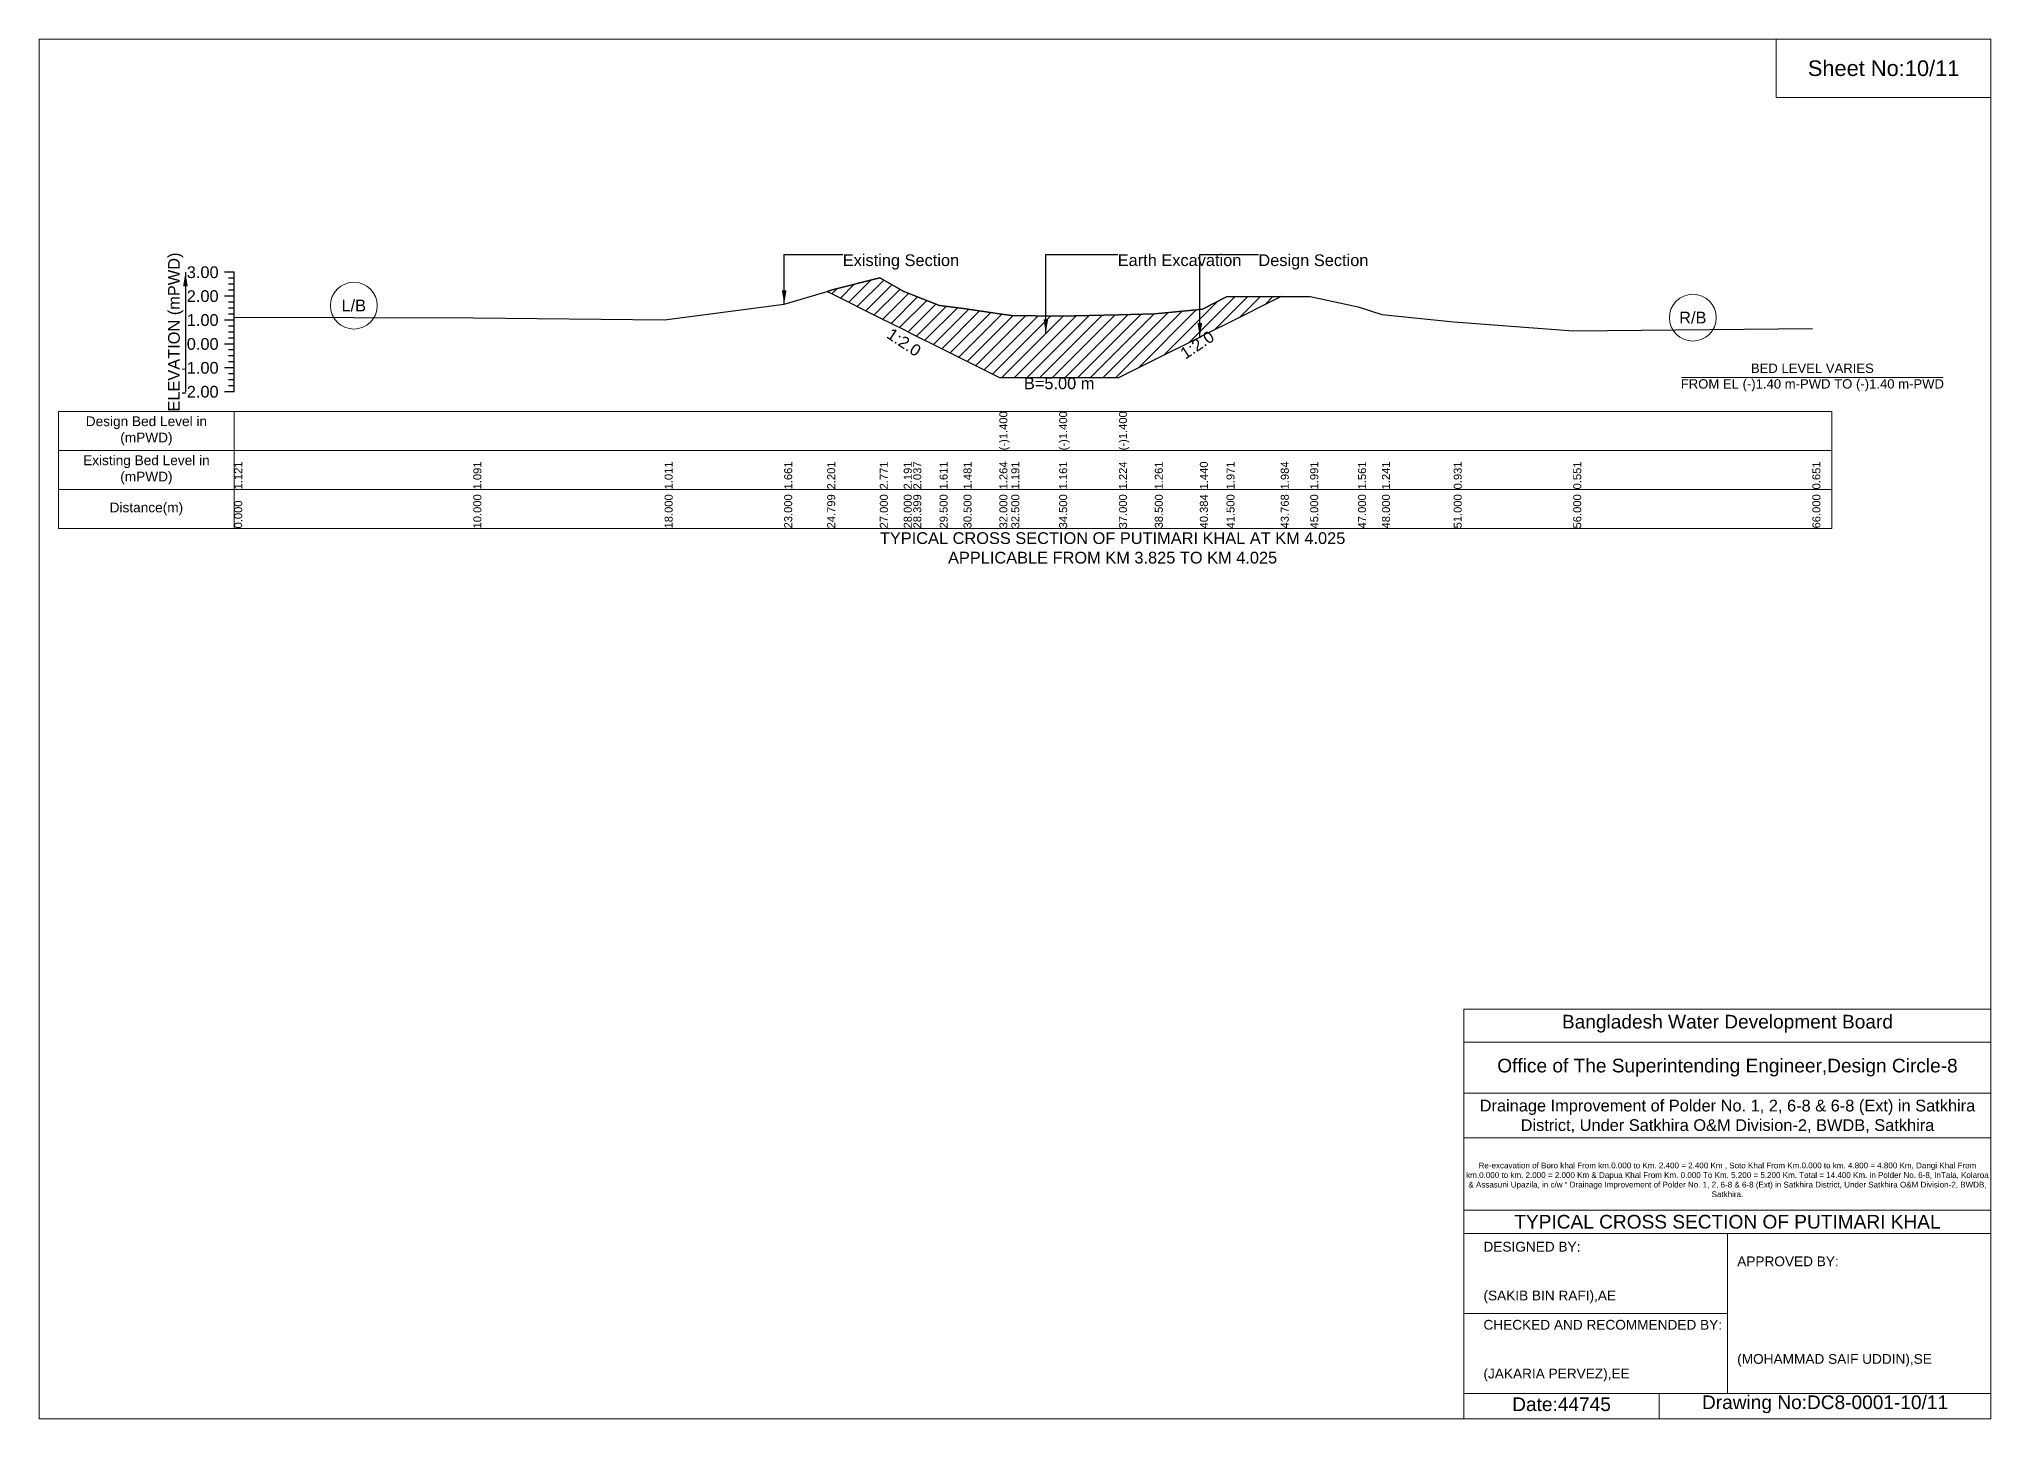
# Model space of a CAD drawing. Header units: inches. Extents: x 91000 to 208000, y -5656 to 20000.
# Drawn here: x 190000 to 198000, y 4344 to 10000 of the extents above; entities that cross this region are included whole.
import ezdxf

# ---------------------------------------------------------------- set-up
doc = ezdxf.new("R2010")
doc.units = ezdxf.units.IN
doc.header["$LTSCALE"] = 7
doc.header["$MEASUREMENT"] = 0
for name, color, linetype, lineweight in [('Cross section Data Border', 7, 'Continuous', 9), ('Cross Section Labels', 7, 'Continuous', 9), ('Existing_Bed_Level for Xsection', 7, 'Continuous', 25)]:
    doc.layers.add(name, color=color, linetype=linetype, lineweight=lineweight)
doc.styles.get("Standard").update_dxf_attribs({"font": 'arial.ttf'})
doc.dimstyles.get("Standard").update_dxf_attribs({"dimtxt": 0.18, "dimasz": 0.18, "dimexe": 0.18, "dimexo": 0.0625, "dimgap": 0.09, "dimtad": 0, "dimtih": 1, "dimtoh": 1, "dimdec": 4, "dimzin": 0, "dimdsep": 46, "dimtxsty": 'Standard', "dimcen": 0.09, "dimadec": 0, "dimazin": 0, "dimtfac": 1, "dimtdec": 4, "dimtofl": 0, "dimtmove": 0, "dimatfit": 3, "dimfxl": 1, "dimtolj": 1, "dimtzin": 0, "dimarcsym": 0})

msp = doc.modelspace()

# ---------------------------------------------------------------- hatches: boundary and pattern name
at = {"layer": 'Existing_Bed_Level for Xsection'}
h = msp.add_hatch(dxfattribs=at)
h.set_pattern_fill('ANSI31', color=256, scale=294, style=0)
h.paths.add_polyline_path([(193230.3, 8965.7), (193250, 8955.8), (193446, 8857.8), (193544, 8808.8), (193583.1, 8789.2), (193691, 8735.3), (193789, 8686.3), (193936, 8612.8), (193985, 8612.8), (194181, 8612.8), (194426, 8612.8), (194573, 8686.3), (194757.6, 8778.6), (194769, 8784.3), (194867, 8833.3), (195089.3, 8944.4), (194867, 8943.2), (194769, 8892.2), (194757.6, 8891.1), (194573, 8873.6), (194426, 8869.9), (194181, 8863.8), (193985, 8866.7), (193936, 8873.8), (193789, 8895.1), (193691, 8907.9), (193583.1, 8949.6), (193544, 8964.7), (193446, 9021.6), (193250, 8971.6)])

# ---------------------------------------------------------------- linework, layer by layer
at = {"layer": 'Cross section Data Border'}
msp.add_lwpolyline([(190080, 8474), (197348, 8474), (197348, 7994), (190080, 7994)], close=True, dxfattribs=at)
for points in [[(190800, 8474), (190800, 7994)], [(190080, 8314), (197348, 8314)], [(190080, 8154), (197348, 8154)]]:
    msp.add_lwpolyline(points, dxfattribs=at)
at = {"layer": 'Cross Section Labels'}
for points in [[(190000, 10000), (198000, 10000), (198000, 4344), (190000, 4344)], [(197120, 10000), (198000, 10000), (198000, 9760), (197120, 9760)]]:
    msp.add_lwpolyline(points, close=True, dxfattribs=at)
for points in [[(196732.2, 8612.8), (197803.8, 8612.8)], [(195840, 4344), (195840, 6024), (198000, 6024)], [(195840, 5888), (198000, 5888)], [(195840, 5680), (198000, 5680)], [(195840, 5496), (198000, 5496)], [(195840, 5200), (198000, 5200)], [(195840, 5104), (198000, 5104)], [(196920, 5104), (196920, 4448)], [(195840, 4776), (196920, 4776)], [(195840, 4448), (198000, 4448)], [(196640, 4448), (196640, 4344)]]:
    msp.add_lwpolyline(points, dxfattribs=at)
for centre in [(191290, 8907.4), (196778, 8857.9)]:
    msp.add_circle(centre, 96, dxfattribs=at)
at = {"layer": 'Existing_Bed_Level for Xsection'}
for points in [[(190800, 9044), (190760, 9044)], [(190800, 8554), (190800, 8652), (190800, 8750), (190800, 8848), (190800, 8946), (190800, 9044)], [(190800, 9019.5), (190776, 9019.5)], [(190800, 8995), (190776, 8995)], [(190800, 8970.5), (190776, 8970.5)], [(190800, 8859.9), (191780, 8856.9), (192564, 8849.1), (193054, 8912.8), (193230.3, 8965.7), (193250, 8971.6), (193446, 9021.6), (193544, 8964.7), (193583.1, 8949.6), (193691, 8907.9), (193789, 8895.1), (193936, 8873.8), (193936, 8873.8), (193985, 8866.7), (194181, 8863.8), (194181, 8863.8), (194426, 8869.9), (194426, 8869.9), (194573, 8873.6), (194757.6, 8891.1), (194769, 8892.2), (194867, 8943.2), (195089.3, 8944.4), (195210, 8945.1), (195406, 8903), (195504, 8871.6), (195798, 8841.2), (196288, 8804), (197268, 8813.8)], [(190800, 8946), (190760, 8946)], [(190800, 8921.5), (190776, 8921.5)], [(190800, 8897), (190776, 8897)], [(190800, 8848), (190760, 8848)], [(190800, 8872.5), (190776, 8872.5)], [(190800, 8823.5), (190776, 8823.5)], [(190800, 8750), (190760, 8750)], [(190800, 8799), (190776, 8799)], [(190800, 8774.5), (190776, 8774.5)], [(190800, 8725.5), (190776, 8725.5)], [(190800, 8652), (190760, 8652)], [(190800, 8701), (190776, 8701)], [(190800, 8676.5), (190776, 8676.5)], [(190800, 8627.5), (190776, 8627.5)], [(190800, 8603), (190776, 8603)], [(190800, 8578.5), (190776, 8578.5)], [(190800, 8554), (190760, 8554)]]:
    msp.add_lwpolyline(points, dxfattribs=at)
msp.add_lwpolyline([(193230.3, 8965.7), (193230.3, 8965.7), (193250, 8955.8), (193446, 8857.8), (193544, 8808.8), (193583.1, 8789.2), (193691, 8735.3), (193789, 8686.3), (193936, 8612.8), (193936, 8612.8), (193985, 8612.8), (194181, 8612.8), (194181, 8612.8), (194426, 8612.8), (194426, 8612.8), (194573, 8686.3), (194757.6, 8778.6), (194769, 8784.3), (194867, 8833.3), (195089.3, 8944.4), (195089.3, 8944.4), (195089.3, 8944.4), (194867, 8943.2), (194769, 8892.2), (194757.6, 8891.1), (194573, 8873.6), (194426, 8869.9), (194426, 8869.9), (194181, 8863.8), (194181, 8863.8), (193985, 8866.7), (193936, 8873.8), (193936, 8873.8), (193789, 8895.1), (193691, 8907.9), (193583.1, 8949.6), (193544, 8964.7), (193446, 9021.6), (193250, 8971.6), (193230.3, 8965.7)], close=True, dxfattribs=at)

# ---------------------------------------------------------------- texts
at = {"layer": 'Cross section Data Border', "char_height": 40, "width": 640, "attachment_point": 5}
for s, insert in [('Design Bed Level in (mPWD)', (190440, 8394)), ('Existing Bed Level in (mPWD)', (190440, 8234)), ('Distance(m)', (190440, 8074))]:
    msp.add_mtext(s, dxfattribs=dict(at, insert=insert))
at = {"layer": 'Cross Section Labels'}
for s, insert, char_height, attachment_point in [('Sheet No:10/11', (197560, 9880), 64, 5), ('Existing Section', (193294, 9117.5), 48, 1), ('Earth Excavation', (194421, 9117.5), 48, 1), ('Design Section', (194997.6, 9117.5), 48, 1), ('L/B', (191290, 8907.4), 48, 5), ('R/B', (196778, 8857.9), 48, 5), ('BED LEVEL VARIES ^JFROM EL (-)1.40 m-PWD TO (-)1.40 m-PWD', (197268, 8612.8), 38.4, 5), ('B=5.00 m', (194181, 8612.8), 48, 2), ('TYPICAL CROSS SECTION OF PUTIMARI KHAL AT KM 4.025^JAPPLICABLE FROM KM 3.825 TO KM 4.025', (194400, 7914), 48, 5), ('Bangladesh Water Development Board', (196920, 5964), 56, 5), ('Office of The Superintending Engineer,Design Circle-8', (196920, 5784), 56, 5)]:
    msp.add_mtext(s, dxfattribs=dict(at, insert=insert, char_height=char_height, attachment_point=attachment_point))
at = {"layer": 'Cross Section Labels', "char_height": 48, "attachment_point": 2}
for insert, rotation in [((193558.6, 8777), 326.30993), ((194733.1, 8766.4), 33.69007)]:
    msp.add_mtext('1:2.0', dxfattribs=dict(at, insert=insert, rotation=rotation))
at = {"layer": 'Cross Section Labels'}
for s, insert, char_height, width, attachment_point in [('Drainage Improvement of Polder No. 1, 2, 6-8 & 6-8 (Ext) in Satkhira District, Under Satkhira O&M Division-2, BWDB, Satkhira', (196920, 5584), 48, 2240, 5), ('Re-excavation of Boro khal From km.0.000 to Km. 2.400 = 2.400 Km , Soto Khal From Km.0.000 to km. 4.800 = 4.800 Km, Dangi Khal From km.0.000 to km. 2.000 = 2.000 Km & Dapua Khal From Km. 0.000 To Km. 5.200 = 5.200 Km. Total = 14.400 Km. in Polder No. 6-8, InTala, Kolaroa & Assasuni Upazila, in c/w “ Drainage Improvement of Polder No. 1, 2, 6-8 & 6-8 (Ext) in Satkhira District, Under Satkhira O&M Division-2, BWDB, Satkhira.', (196920, 5324), 23.565, 2160, 5), ('TYPICAL CROSS SECTION OF PUTIMARI KHAL', (196920, 5152), 56, 2240, 5), ('DESIGNED BY:^J^J^J(SAKIB BIN RAFI),AE', (195920, 4944), 40, 1120, 4), ('APPROVED BY:^J^J^J^J^J^J(MOHAMMAD SAIF UDDIN),SE', (196960, 4784), 40, 1120, 4), ('CHECKED AND RECOMMENDED BY:^J^J^J(JAKARIA PERVEZ),EE', (195920, 4624), 40, 1120, 4), ('Date:44745', (196240, 4404), 56, 1120, 5), ('Drawing No:DC8-0001-10/11', (197320, 4404), 56, 1760, 5)]:
    msp.add_mtext(s, dxfattribs=dict(at, insert=insert, char_height=char_height, width=width, attachment_point=attachment_point))
at = {"layer": 'Existing_Bed_Level for Xsection', "rotation": 90}
for s, insert, char_height, attachment_point in [('ELEVATION (mPWD)', (190560, 8799), 48, 5), ('(-)1.400', (193936, 8314), 32.8, 1), ('(-)1.400', (194181, 8314), 32.8, 1), ('(-)1.400', (194426, 8314), 32.8, 1), ('1.121', (190800, 8154), 32.8, 1), ('1.091', (191780, 8154), 32.8, 1), ('1.011', (192564, 8154), 32.8, 1), ('1.661', (193054, 8154), 32.8, 1), ('2.201', (193230.3, 8154), 32.8, 1), ('2.771', (193446, 8154), 32.8, 1), ('2.191', (193544, 8154), 32.8, 1), ('2.037', (193583.1, 8154), 32.8, 1), ('1.611', (193691, 8154), 32.8, 1), ('1.481', (193789, 8154), 32.8, 1), ('1.264', (193936, 8154), 32.8, 1), ('1.191', (193985, 8154), 32.8, 1), ('1.161', (194181, 8154), 32.8, 1), ('1.224', (194426, 8154), 32.8, 1), ('1.261', (194573, 8154), 32.8, 1), ('1.440', (194757.6, 8154), 32.8, 1), ('1.971', (194867, 8154), 32.8, 1), ('1.984', (195089.3, 8154), 32.8, 1), ('1.991', (195210, 8154), 32.8, 1), ('1.561', (195406, 8154), 32.8, 1), ('1.241', (195504, 8154), 32.8, 1), ('0.931', (195798, 8154), 32.8, 1), ('0.551', (196288, 8154), 32.8, 1), ('0.651', (197268, 8154), 32.8, 1), ('0.000', (190800, 7994), 32.8, 1), ('10.000', (191780, 7994), 32.8, 1), ('18.000', (192564, 7994), 32.8, 1), ('23.000', (193054, 7994), 32.8, 1), ('24.799', (193230.3, 7994), 32.8, 1), ('27.000', (193446, 7994), 32.8, 1), ('28.000', (193544, 7994), 32.8, 1), ('28.399', (193583.1, 7994), 32.8, 1), ('29.500', (193691, 7994), 32.8, 1), ('30.500', (193789, 7994), 32.8, 1), ('32.000', (193936, 7994), 32.8, 1), ('32.500', (193985, 7994), 32.8, 1), ('34.500', (194181, 7994), 32.8, 1), ('37.000', (194426, 7994), 32.8, 1), ('38.500', (194573, 7994), 32.8, 1), ('40.384', (194757.6, 7994), 32.8, 1), ('41.500', (194867, 7994), 32.8, 1), ('43.768', (195089.3, 7994), 32.8, 1), ('45.000', (195210, 7994), 32.8, 1), ('47.000', (195406, 7994), 32.8, 1), ('48.000', (195504, 7994), 32.8, 1), ('51.000', (195798, 7994), 32.8, 1), ('56.000', (196288, 7994), 32.8, 1), ('66.000', (197268, 7994), 32.8, 1)]:
    msp.add_mtext(s, dxfattribs=dict(at, insert=insert, char_height=char_height, attachment_point=attachment_point))
at = {"layer": 'Existing_Bed_Level for Xsection', "char_height": 48, "attachment_point": 6}
for s, insert in [('3.00', (190736, 9044)), ('2.00', (190736, 8946)), ('1.00', (190736, 8848)), ('0.00', (190736, 8750)), ('-1.00', (190736, 8652)), ('-2.00', (190736, 8554))]:
    msp.add_mtext(s, dxfattribs=dict(at, insert=insert))

# ---------------------------------------------------------------- leaders
at = {"layer": 'Cross Section Labels', "annotation_type": 0, "has_hookline": 1, "hookline_direction": 0}
for points, text_width in [([(193054, 8912.8), (193054, 9117.5), (193293.9, 9117.5)], 467.2), ([(194126.3, 8793.7), (194126.3, 9117.5), (194420.9, 9117.5)], 497), ([(194757.6, 8778.6), (194757.6, 9117.5), (194997.5, 9117.5)], 441.2)]:
    msp.add_leader(points, dimstyle='Standard', override={"dimasz": 57.6}, dxfattribs=dict(at, text_width=text_width))
at = {"layer": 'Existing_Bed_Level for Xsection'}
msp.add_leader([(190600, 9044), (190600, 8554)], dimstyle='Standard', override={"dimasz": 57.6}, dxfattribs=at)

doc.saveas('drawing.dxf')
